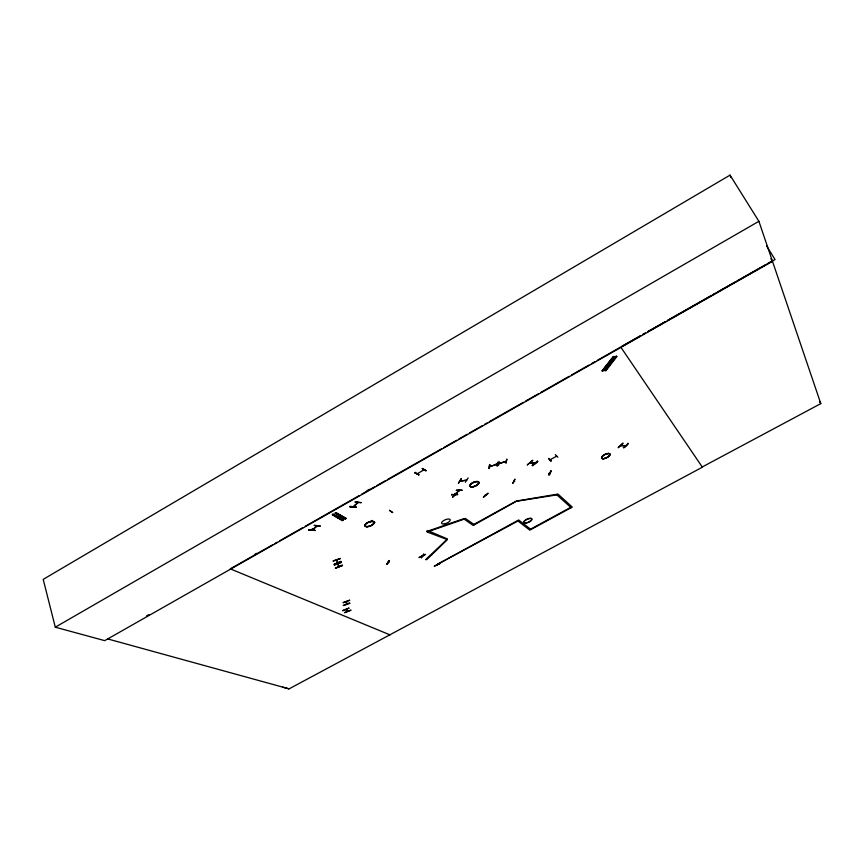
<?xml version="1.0" encoding="UTF-8"?>
<svg xmlns="http://www.w3.org/2000/svg" width="864" height="864" viewBox="0 0 864 864"><rect width="100%" height="100%" fill="white"/><g stroke="black" fill="none" stroke-linecap="round" stroke-linejoin="round"><path stroke-width="1.3" d="M414.99 472.846L415.195 472.262L414.99 472.856L418.986 474.887L415.26 472.64M498.571 465.48L499.09 461.365M489.607 464.746L489.024 468.569L489.596 464.702M489.92 464.573L489.337 468.407M423.209 470.135L424.094 469.757L417.323 473.764M389.102 560.758L386.932 564.3M422.788 556.135L421.772 556.394L422.474 556.254M436.99 564.635L437.551 564.646M337.014 559.883L337.435 562.939M620.644 445.694L625.687 445.792M489.715 466.603L497.059 464.152L496.627 463.525C495.612 464.94 496.174 463.428 496.4 464.314M497.038 464.281L496.67 463.536M497.113 465.966L497.74 462.132L497.135 465.998M498.992 463.536L506.293 461.225M506.974 459.205L505.937 463.212L506.66 459.292M337.068 559.937L337.403 562.939M530.086 462.834L534.816 463.622M556.697 456.192L555.952 456.462M454.745 494.672L459.13 490.385M455.026 494.618L455.242 493.744M459.335 490.385L458.687 490.806M353.203 506.876L357.977 502.438M357.739 502.891L357.448 502.243C359.024 503.01 356.216 503.28 353.462 506.844M345.838 609.563L347.706 611.474M346.54 601.83L346.41 604.314M346.702 604.184L346.475 601.56M342.252 520.657L342.77 520.355L332.402 514.393L342.76 520.387M343.408 520.02L332.921 514.447L343.343 520.052M345.481 518.875L335.189 513.011L345.492 518.843M346.108 518.54L335.664 512.903L346.14 518.508L336.204 512.611M344.984 519.145L334.994 513.281L335.75 512.87M312.044 530.15L312.217 529.103L312.811 529.718L312.498 529.081M316.548 526.252L317.228 525.895M451.699 494.813L457.574 494.359M615.784 356.443L616.972 356.368L605.945 370.688M602.24 370.807L613.958 356.422M371.444 520.452L374.944 522.515L371.315 520.538M350.071 506.347C369.63 508.658 336.074 505.775 356.303 507.082M514.814 479.131L512.924 483.343M514.015 481.55L514.544 481.432M514.642 481.367L514.091 481.518M549.169 473.342L549.85 473.051M549.094 474.962C551.2 473.893 550.336 470.189 551.221 471.031M308.88 530.032L315.047 530.41L309.085 529.794M535.108 463.417L530.312 462.694M550.681 459.54L550.044 459.702M556.61 456.246L550.066 459.724M389.178 560.812L386.651 564.44L389.038 560.455M388.681 562.55L388.098 562.68L388.724 562.41M421.232 557.615L423.695 554.353M421.373 557.863L424.008 554.332L423.522 554.072M458.492 483.268L461.225 478.894M461.117 478.645L458.406 483.224M459.853 481.205L466.614 480.082M465.35 482.231L468.148 477.943M473.882 524.405L515.776 501.379L556.913 494.888L557.474 494.143L516.791 501.012L473.191 525.431L464.162 519.145L427.162 531.986L426.913 530.852M602.078 370.958L613.31 356.465M602.316 370.807L613.57 356.627M603.234 370.915L614.261 356.54L602.532 370.948M353.246 506.822L353.873 506.498M616.01 356.292L604.768 370.764L616.669 356.249M616.28 356.454L605.448 370.732M357.48 502.88L357.221 502.168M418.9 474.854L415.001 472.792M312.109 530.064L317.023 525.874M317.239 525.938L312.304 530.129M548.575 458.384L550.8 461.203L551.005 460.652M548.662 458.698L551.167 460.998M452.714 496.994L457.013 492.728M452.552 497.308L457.164 493.085M451.71 494.856L451.775 494.327M456.376 490.223L461.959 490.082M454.993 494.629L459.086 490.428M485.125 495.212L485.536 495.364M483.57 497.329L488.128 493.193L483.354 497.027M355.05 502.103L361.141 502.686M622.868 443.092L618.138 447.725L622.955 443.383M623.279 447.509C623.808 448.718 629.23 443.718 627.912 443.232M314.194 525.452L320.101 526.198M308.88 530.096L308.988 529.546M314.41 525.312L320.339 525.928M496.93 464.324L489.802 466.582M549.612 473.256L549.115 473.342M454.81 493.657L455.447 494.208M527.267 464.864L532.742 460.523M527.472 464.854L532.645 460.231M534.427 462.704L534.416 463.568L534.136 462.888M534.352 462.726L534.416 463.568M532.418 465.631C542.333 456.667 536.652 464.195 532.202 465.307M532.375 465.664L537.473 461.009M337.856 563.954L338.796 566.741M455.112 494.284L455.112 493.614M417.884 473.45L417.431 473.742M466.646 480.233L459.918 481.194M388.13 562.529L388.735 562.388M312.422 529.762L312.185 529.092M428.501 531.36L427.345 532.073L447.39 539.622L426.751 559.591L425.693 559.634L447.455 538.952L428.285 530.831M702.151 467.024L820.8 403.618L758.894 221.303L730.026 175.133L43.2 579.366L55.296 627.188L104.695 640.645L772.502 261.306L770.872 258.682M425.855 470.761L422.237 468.58M55.296 627.188L758.894 221.303M620.806 445.511L625.763 445.619M146.524 615.978L148.878 614.639M254.437 554.656L256.781 553.327M367.06 490.666L369.414 489.326M272.484 544.882L230.278 568.858L390.074 634.91M274.828 543.542L277.171 542.214M279.515 540.875L302.972 527.558M305.316 526.219L359.251 495.58M361.595 494.251L374.49 486.918M376.844 485.59L385.042 480.924M387.396 479.596L441.331 448.945M443.675 447.617L456.57 440.294M458.914 438.955L467.122 434.3M469.465 432.961L482.371 425.639M484.715 424.3L487.058 422.971M489.402 421.643L523.4 402.322M525.755 400.982L538.65 393.66M540.994 392.332L569.138 376.337M571.482 375.008L589.064 365.018M591.408 363.679L594.929 361.681M597.272 360.353L620.719 347.026L702.378 467.197L289.073 688.867L282.658 687.161M642.902 334.433L645.235 333.104M667.408 320.501L710.554 295.996M712.886 294.667L715.208 293.35M717.541 292.021L735.005 282.107M737.338 280.778L765.277 264.902M767.61 263.585L771.098 261.598M642.881 334.465L645.214 333.148M667.364 320.587L775.062 259.535L766.67 246.046M389.491 510.376L392.634 512.471M557.863 457.229L555.304 454.626M392.645 512.579L389.48 510.354M474.401 524.772L465.383 518.465L464.162 519.145L464.173 518.53L427.129 531.371M419.17 557.593L425.434 554.375L419.202 557.366M517.957 520.992L437.162 564.484L518.681 519.988L530.96 529.502M434.43 566.276L440.543 563.209L434.311 566.006M530.528 529.168L570.704 507.362M455.231 495.126L455.252 495.104M485.179 495.223L485.644 495.202M342.781 610.772L349.132 608.051L342.695 610.513M344.66 612.749L351.054 610.135L344.552 612.479M342.511 565.564L335.448 568.199L342.338 565.056M342.468 565.412L335.383 568.004M334.379 565.11L341.399 562.205M334.282 564.829L341.496 562.475M337.63 563.576L339.044 566.654M458.849 490.86L458.611 490.19M341.118 561.6L334.012 564.343L341.01 561.308M333.288 561.2L340.448 558.49L333.148 560.833M349.682 600.329L343.019 602.705L349.564 600.156M349.844 603.342L343.213 605.545L349.715 602.867M506.185 461.387L499.003 463.687M462.132 490.342L456.332 490.331M361.163 502.578L355.255 501.941M346.129 609.412L347.663 611.464M514.976 479.488L512.849 483.073M333.364 514.21L332.694 514.588M343.138 519.988L333.083 514.177M457.726 494.716L451.883 494.564M623.722 447.844L628.074 443.491M309.064 529.87L315.122 530.474M107.946 638.993L289.073 688.867M332.424 514.555L342.684 520.42M332.327 514.793L342.317 520.625M425.887 470.75L422.248 468.461L426.19 470.632M517.493 520.636L529.805 530.14L572.292 507.082L558.133 494.219L556.913 494.888L571.104 507.719M819.418 401.317L820.8 403.618M490.18 465.599L490.525 466.344M458.698 490.147L459 490.774M458.406 490.136L458.644 490.86M423.209 469.476L423.403 470.2L423.036 469.357M337.986 563.447L338.213 564.095L337.964 563.49M730.026 175.133L730.912 177.595M550.886 471.053L548.78 475.006L550.951 471.085M640.57 335.761L621.896 346.367L640.548 335.794M665.075 321.829L647.568 331.776L665.032 321.905M472.738 486.875A4.838 2.02 -23.8 0 0 478.883 482.404A4.871 2.03 -23.8 0 0 471.647 483.527A4.871 2.03 -23.8 0 0 472.727 486.886A4.871 2.03 -23.8 0 0 478.915 482.393A4.838 2.02 -23.8 0 0 471.658 483.527A4.838 2.02 -23.8 0 0 472.738 486.875M472.651 486.734A4.86 2.03 -23.8 0 0 478.84 482.231A4.86 2.03 -23.8 0 0 471.571 483.365A4.86 2.03 -23.8 0 0 472.651 486.734M603.763 458.654A4.644 1.825 -26.3 0 0 609.995 454.302A4.644 1.825 -26.3 0 0 603.515 455.296A4.644 1.825 -26.3 0 0 603.763 458.654A4.633 1.825 -26.3 0 0 609.995 454.313A4.633 1.825 -26.3 0 0 603.526 455.306A4.644 1.825 -26.3 0 0 603.774 458.676A4.644 1.825 -26.3 0 0 610.006 454.324A4.644 1.825 -26.3 0 0 603.526 455.306A4.633 1.825 -26.3 0 0 603.774 458.654M444.377 523.886A4.644 1.858 -22.9 0 0 450.198 519.696A4.644 1.858 -22.9 0 0 443.178 520.895A4.644 1.858 -22.9 0 0 444.377 523.886M367.038 526.705A4.914 2.052 -21.4 0 0 374.155 522.731A4.914 2.052 -21.4 0 0 367.384 522.828A4.914 2.052 -21.4 0 0 367.038 526.705A4.903 2.052 -21.4 0 0 374.144 522.742A4.903 2.052 -21.4 0 0 367.384 522.839A4.903 2.052 -21.4 0 0 367.049 526.716M366.962 526.554A4.925 2.063 -21.4 0 0 374.112 522.558A4.925 2.063 -21.4 0 0 367.308 522.666A4.925 2.063 -21.4 0 0 366.962 526.554M526.176 523.033A4.374 1.642 -24.4 0 0 531.868 519.091A4.374 1.642 -24.4 0 0 525.506 520.214A4.374 1.642 -24.4 0 0 526.176 523.033M526.1 522.904A4.396 1.652 -24.4 0 0 531.824 518.929A4.396 1.652 -24.4 0 0 525.42 520.063A4.396 1.652 -24.4 0 0 526.1 522.904"/></g></svg>
